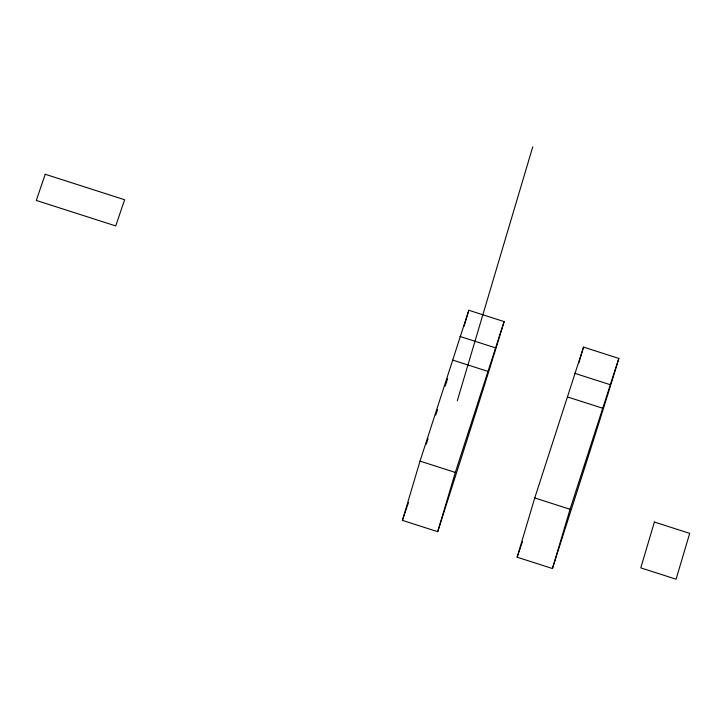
<?xml version="1.0" encoding="UTF-8"?>
<svg xmlns="http://www.w3.org/2000/svg" width="726" height="726" viewBox="0 0 726 726"><rect width="100%" height="100%" fill="white"/><g stroke="black" fill="none" stroke-linecap="round" stroke-linejoin="round"><path stroke-width="1.09" d="M402.413 520.37L420.027 461.119L468.815 310.265L504.116 321.6C482.854 391.904 459.903 461.7 437.714 531.704L402.413 520.37L408.475 502.573M464.086 326.174L468.815 310.265M457.298 400.752L532.766 146.797M437.714 531.704L455.329 472.445L504.116 321.6M517.139 557.205L534.753 497.945L583.541 347.101L618.842 358.435C597.58 428.739 574.638 498.535 552.441 568.54L517.139 557.205L522.484 541.505M578.813 363.009L583.541 347.101M552.441 568.54L570.055 509.28L618.842 358.435M426.344 444.067L428.086 438.695M435.772 415.063L437.524 409.691M445.21 386.06L447.652 378.545M459.903 336.437L495.205 347.772M574.629 373.273L609.931 384.608M452.861 360.141L488.162 371.467M567.587 396.977L602.889 408.302M420.027 461.119L455.329 472.445M534.753 497.945L570.055 509.28M654.398 522.039L640.777 567.868L676.078 579.203L689.7 533.365L654.398 522.039M45.212 174.258L36.3 200.43L115.724 225.931L124.636 199.759L45.212 174.258"/></g></svg>
